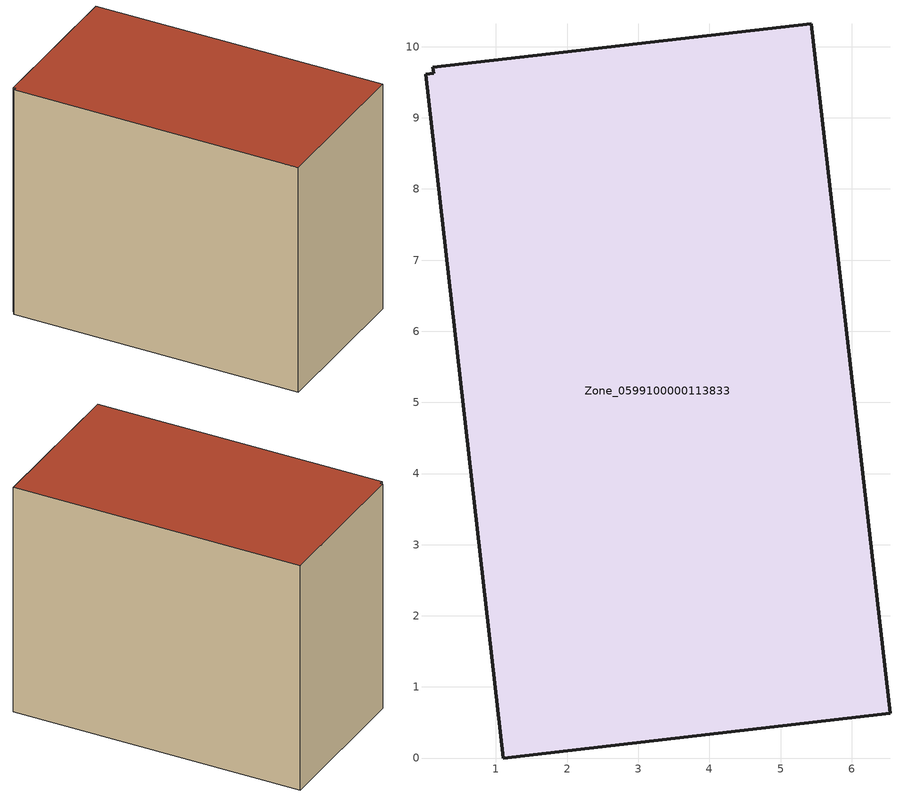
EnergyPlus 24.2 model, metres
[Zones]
Zone_0599100000113833
 floor ground (C_G): 0.11,9.71 5.43,10.32 6.54,0.63 1.1,0 0.01,9.62 0.12,9.63 z0
 wall outside (C_F): 6.54,0.63 5.43,10.32 0.11,9.71 0.12,9.63 0.01,9.62 1.1,0 6.54,0.63 z0:7.89
 roof outside (C_R): 5.43,10.32 0.11,9.71 0.12,9.63 0.01,9.62 1.1,0 6.54,0.63 z7.89
[BUILDING]
Pand.0599100000113833: North Axis=0; Terrain=City; Loads Convergence Tolerance Value=0.04; Temperature Convergence Tolerance Value=0.4; Solar Distribution=FullExterior; Maximum Number of Warmup Days=25; Minimum Number of Warmup Days=1
[Site:Location]
Rotterdam.The.Hague.AP_ZH_NLD Design_Conditions: Latitude=51.96; Longitude=4.45; Time Zone=1; Elevation=-4.5
[SITE:GROUNDTEMPERATURE:BUILDINGSURFACE]
18, 18, 18, 18, 18, 18, 18, 18, 18, 18, 18, 18
[MATERIAL] Thermal Absorptance=0.9; Solar Absorptance=0.7; Visible Absorptance=0.7
Name | Roughness | Thickness | Conductivity | Density | Specific Heat
G.TI.1946-1964 | MediumSmooth | 0.15 | 1 | 540 | 1210
F.TI.1946-1964 | Rough | 0.3 | 0.857143 | 1920 | 840
R.TI.1946-1964 | MediumRough | 0.2 | 0.277778 | 1500 | 1000
[CONSTRUCTION]
C_G: G.TI.1946-1964
C_F: F.TI.1946-1964
C_R: R.TI.1946-1964
[ZONE]
Zone_0599100000113833: Type=1; Multiplier=1; Ceiling Height=Autocalculate; Volume=Autocalculate; Floor Area=autocalculate; Part of Total Floor Area=Yes
[ZONEINFILTRATION:DESIGNFLOWRATE]
Infil_Zone_0599100000113833: Zone or ZoneList or Space or SpaceList=Zone_0599100000113833; Schedule=AlwaysOn; Design Flow Rate Calculation Method=Flow/Area; Flow Rate per Floor Area=0.003; Constant Term Coefficient=1; Temperature Term Coefficient=0; Velocity Term Coefficient=0; Velocity Squared Term Coefficient=0
[HVACTEMPLATE:ZONE:IDEALLOADSAIRSYSTEM]
Zone_0599100000113833: Maximum Heating Supply Air Temperature=50; Minimum Cooling Supply Air Temperature=13; Maximum Heating Supply Air Humidity Ratio=0.0156; Minimum Cooling Supply Air Humidity Ratio=0.0077; Heating Limit=NoLimit; Cooling Limit=NoLimit; Dehumidification Control Type=ConstantSensibleHeatRatio; Cooling Sensible Heat Ratio=0.7; Dehumidification Setpoint=60; Humidification Control Type=None; Humidification Setpoint=30; Outdoor Air Method=None; Outdoor Air Flow Rate per Person=0.00944; Outdoor Air Flow Rate per Zone Floor Area=0; Outdoor Air Flow Rate per Zone=0; Demand Controlled Ventilation Type=None; Outdoor Air Economizer Type=NoEconomizer; Heat Recovery Type=None; Sensible Heat Recovery Effectiveness=0.7; Latent Heat Recovery Effectiveness=0.65
[ZONECONTROL:THERMOSTAT]
ThermostatControl_Zone_0599100000113833: Zone or ZoneList=Zone_0599100000113833; Control Type Schedule=DualSetpointControlType; Control 1=Thermostat_Zone_0599100000113833; Temperature Difference Between Cutout And Setpoint=0
[THERMOSTATSETPOINT:DUALSETPOINT]
Thermostat_Zone_0599100000113833: Heating Setpoint Temperature Schedule=HeatingSetpoint_Zone_0599100000113833; Cooling Setpoint Temperature Schedule=CoolingSetpoint_Zone_0599100000113833
[SCHEDULE:COMPACT]
HeatingSetpoint_Zone_0599100000113833: Through: 12/31, For: AllDays, Until: 24:00, 21
CoolingSetpoint_Zone_0599100000113833: Through: 12/31, For: AllDays, Until: 24:00, 24
DualSetpointControlType: Through: 12/31, For: AllDays, Until: 24:00, 4
AlwaysOn: Through: 12/31, For: AllDays, Until: 24:00, 1
